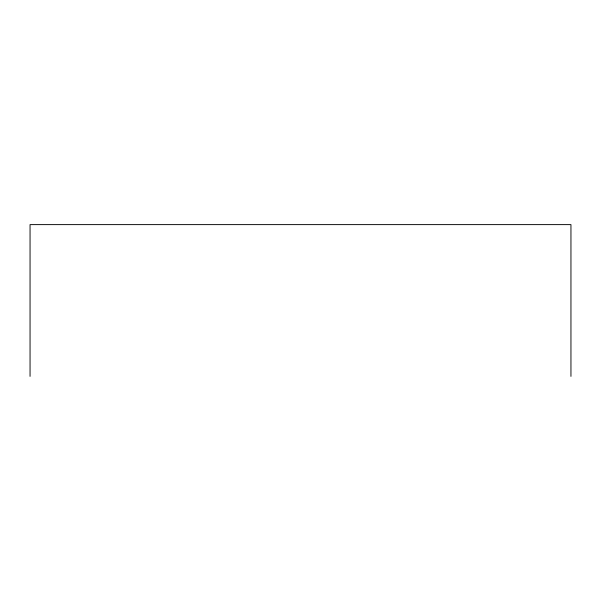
<?xml version="1.0" encoding="UTF-8"?>
<svg xmlns="http://www.w3.org/2000/svg" width="601" height="601" viewBox="0 0 601 601"><rect width="100%" height="100%" fill="white"/><g stroke="black" fill="none" stroke-linecap="round" stroke-linejoin="round"><path stroke-width="0.9" d="M570.95 376.384L570.95 224.616L30.05 224.616L30.05 376.384"/></g></svg>
